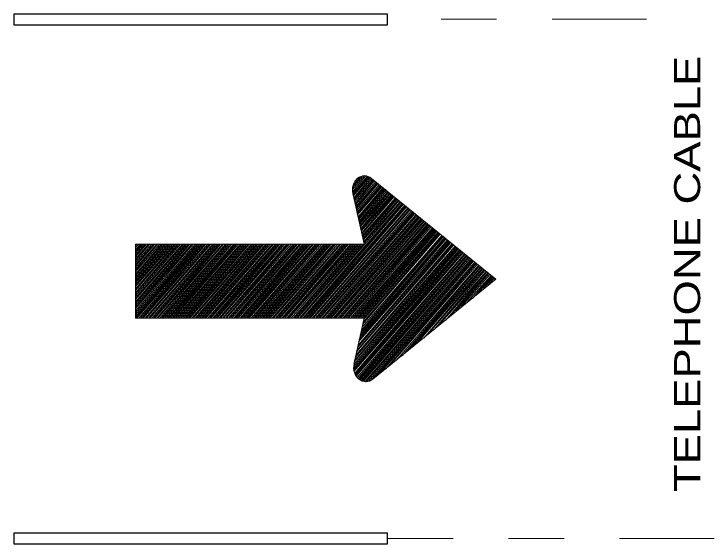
# Model space of a CAD drawing. Extents: x -7 to 22.4, y -5.2 to 5.4.
# Drawn here: x -5.262 to -4.001, y -2.403 to -1.449 of the extents above; entities that cross this region are included whole.
import ezdxf

# ---------------------------------------------------------------- set-up
doc = ezdxf.new("R2010")
doc.units = 0
doc.header["$LTSCALE"] = 0.034
doc.linetypes.add('DOT_DASHED', pattern=[7.7, 5, -1.2, 0.3, -1.2])
doc.layers.add('1', color=7, linetype='Continuous', lineweight=13)
doc.layers.add('2', color=7, linetype='Continuous', lineweight=13)

msp = doc.modelspace()

# ---------------------------------------------------------------- linework, layer by layer
at = {"layer": '1', "linetype": 'DOT_DASHED'}
for p, q in [((-4.12274, -1.45824), (-4.58908, -1.45824)), ((-4.00106, -2.39302), (-4.58908, -2.39302))]:
    msp.add_line(p, q, dxfattribs=at)
at = {"layer": '1', "lineweight": 25}
msp.add_lwpolyline([(-5.26209, -1.46829), (-4.58908, -1.46829), (-4.58908, -1.4488), (-5.26209, -1.4488)], close=True, dxfattribs=at)
for points in [[(-5.2251, -2.40307), (-4.58908, -2.40307), (-4.58908, -2.38358), (-5.26209, -2.38358), (-5.26209, -2.38897)], [(-5.26209, -2.38897), (-5.26209, -2.40307), (-5.2252, -2.40307)]]:
    msp.add_lwpolyline(points, dxfattribs=at)
at = {"layer": '2'}
for p, q in [((-4.63081, -1.73945), (-4.65248, -1.76505)), ((-4.62821, -1.74018), (-4.65248, -1.769)), ((-4.63421, -1.74018), (-4.65248, -1.76123)), ((-4.62553, -1.74091), (-4.65167, -1.77149)), ((-4.62347, -1.74174), (-4.65167, -1.77439)), ((-4.63833, -1.74174), (-4.65105, -1.75729)), ((-4.62141, -1.74257), (-4.65105, -1.77677)), ((-4.61944, -1.74329), (-4.64962, -1.77989)), ((-4.61738, -1.74474), (-4.64962, -1.78226)), ((-4.61595, -1.7465), (-4.64908, -1.78455)), ((-4.61398, -1.74796), (-4.64836, -1.78693)), ((-4.64424, -1.74568), (-4.64764, -1.74962)), ((-4.61272, -1.74879), (-4.64764, -1.79087)), ((-4.61004, -1.75034), (-4.64711, -1.79232)), ((-4.60869, -1.7519), (-4.64639, -1.79544)), ((-4.61801, -1.74474), (-4.39397, -1.92635)), ((-4.60717, -1.75345), (-4.64568, -1.79792)), ((-4.60592, -1.75428), (-4.64568, -1.8002)), ((-4.60395, -1.75583), (-4.64496, -1.80321)), ((-4.6026, -1.75812), (-4.64424, -1.80642)), ((-4.60054, -1.75894), (-4.6437, -1.8088)), ((-4.59857, -1.75967), (-4.6437, -1.81098)), ((-4.59714, -1.76123), (-4.64227, -1.81419)), ((-4.59589, -1.76278), (-4.64156, -1.81657)), ((-4.59383, -1.76423), (-4.64156, -1.81969)), ((-4.59186, -1.76505), (-4.6403, -1.82207)), ((-4.59042, -1.76745), (-4.6403, -1.82498)), ((-4.58855, -1.769), (-4.63959, -1.82746)), ((-4.58702, -1.76983), (-4.63833, -1.82984)), ((-4.58514, -1.77149), (-4.63833, -1.83213)), ((-4.58371, -1.77211), (-4.63753, -1.83524)), ((-4.58183, -1.77377), (-4.6369, -1.83752)), ((-4.58031, -1.77522), (-4.6369, -1.84)), ((-4.57905, -1.77605), (-4.63565, -1.84301)), ((-4.57699, -1.7776), (-4.63565, -1.84539)), ((-4.5649, -1.78766), (-4.74525, -1.99642)), ((-4.56294, -1.78931), (-4.74175, -1.99642)), ((-4.57502, -1.77989), (-4.63484, -1.8485)), ((-4.57296, -1.78071), (-4.63421, -1.85078)), ((-4.57171, -1.78226), (-4.63359, -1.85389)), ((-4.56956, -1.7831), (-4.63287, -1.85628)), ((-4.56831, -1.78455), (-4.63224, -1.85949)), ((-4.56634, -1.78693), (-4.63152, -1.86104)), ((-4.56159, -1.79087), (-4.73924, -1.99642)), ((-4.56016, -1.79149), (-4.73656, -1.99642)), ((-4.55828, -1.79326), (-4.73378, -1.99642)), ((-4.55676, -1.79481), (-4.73119, -1.99642)), ((-4.55488, -1.79626), (-4.72841, -1.99642)), ((-4.55282, -1.79792), (-4.72501, -1.99642)), ((-4.55148, -1.79854), (-4.72233, -1.99642)), ((-4.54941, -1.8002), (-4.71892, -1.99642)), ((-4.54816, -1.80165), (-4.71641, -1.99642)), ((-4.5461, -1.80321), (-4.71364, -1.99642)), ((-4.54404, -1.80487), (-4.71095, -1.99642)), ((-4.5427, -1.80559), (-4.70764, -1.99642)), ((-4.54135, -1.80642), (-4.70486, -1.99642)), ((-4.53993, -1.80797), (-4.70146, -1.99642)), ((-4.53804, -1.81036), (-4.69877, -1.99642)), ((-4.53589, -1.81098), (-4.69617, -1.99642)), ((-4.53393, -1.81274), (-4.69331, -1.99642)), ((-4.53267, -1.81419), (-4.69081, -1.99642)), ((-4.53133, -1.81565), (-4.6874, -1.99642)), ((-4.52927, -1.8173), (-4.68472, -1.99642)), ((-4.5273, -1.81813), (-4.68203, -1.99642)), ((-4.52586, -1.81969), (-4.67863, -1.99642)), ((-4.52389, -1.82124), (-4.67594, -1.99642)), ((-4.52255, -1.82207), (-4.67325, -1.99642)), ((-4.52049, -1.82352), (-4.66994, -1.99642)), ((-4.51915, -1.82498), (-4.66725, -1.99642)), ((-4.51709, -1.82663), (-4.66439, -1.99642)), ((-4.51584, -1.82829), (-4.66108, -1.99642)), ((-4.51378, -1.82901), (-4.6592, -1.99642)), ((-4.51252, -1.83047), (-4.65579, -1.99642)), ((-4.51046, -1.83213), (-4.65302, -1.99642)), ((-4.50832, -1.83368), (-4.64962, -1.99642)), ((-4.50697, -1.83524), (-4.64711, -1.99642)), ((-4.505, -1.83606), (-4.6437, -1.99642)), ((-4.50366, -1.83752), (-4.64156, -1.99642)), ((-4.50231, -1.83917), (-4.63833, -1.99642)), ((-4.50026, -1.84), (-4.63565, -1.99642)), ((-4.48486, -1.85234), (-4.63905, -2.03084)), ((-4.48611, -1.85078), (-4.63833, -2.027)), ((-4.48898, -1.84995), (-4.6369, -2.0214)), ((-4.49023, -1.8485), (-4.63565, -2.01746)), ((-4.49148, -1.84767), (-4.63484, -2.0128)), ((-4.49435, -1.84539), (-4.63421, -2.00814)), ((-4.4956, -1.84456), (-4.63359, -2.0043)), ((-4.49829, -1.84145), (-4.63224, -1.99642)), ((-4.49695, -1.84301), (-4.63224, -1.99881)), ((-4.92755, -1.86333), (-5.04333, -1.99642)), ((-4.93024, -1.86333), (-5.04333, -1.99414)), ((-4.93302, -1.86333), (-5.04333, -1.9902)), ((-4.93561, -1.86333), (-5.04333, -1.98709)), ((-4.93911, -1.86333), (-5.04333, -1.98326)), ((-4.94188, -1.86333), (-5.04333, -1.97931)), ((-4.9451, -1.86333), (-5.04333, -1.97704)), ((-4.94779, -1.86333), (-5.04333, -1.97393)), ((-4.95048, -1.86333), (-5.04333, -1.96999)), ((-4.95316, -1.86333), (-5.04333, -1.96677)), ((-4.95585, -1.86333), (-5.04333, -1.96294)), ((-4.95862, -1.86333), (-5.04333, -1.95983)), ((-4.96194, -1.86333), (-5.04333, -1.956)), ((-4.96534, -1.86333), (-5.04333, -1.95289)), ((-4.96794, -1.86333), (-5.04333, -1.95061)), ((-4.97134, -1.86333), (-5.04333, -1.94667)), ((-4.97331, -1.86333), (-5.04333, -1.94345)), ((-4.9768, -1.86333), (-5.04333, -1.93952)), ((-4.9794, -1.86333), (-5.04333, -1.93651)), ((-4.9828, -1.86333), (-5.04333, -1.93257)), ((-4.98486, -1.86333), (-5.04333, -1.92956)), ((-4.98809, -1.86333), (-5.04333, -1.92635)), ((-4.99077, -1.86333), (-5.04333, -1.92324)), ((-4.99417, -1.86333), (-5.04333, -1.9194)), ((-4.99615, -1.86333), (-5.04333, -1.91702)), ((-4.99955, -1.86333), (-5.04333, -1.91308)), ((-5.00295, -1.86333), (-5.04333, -1.91007)), ((-5.00492, -1.86333), (-5.04333, -1.90614)), ((-5.00841, -1.86333), (-5.04333, -1.90292)), ((-5.01092, -1.86333), (-5.04333, -1.89992)), ((-5.01378, -1.86333), (-5.04333, -1.89598)), ((-5.01719, -1.86333), (-5.04333, -1.89287)), ((-5.01979, -1.86333), (-5.04333, -1.88976)), ((-5.02319, -1.86333), (-5.04333, -1.88592)), ((-5.02587, -1.86333), (-5.04333, -1.88281)), ((-5.02856, -1.86333), (-5.04333, -1.8796)), ((-5.03125, -1.86333), (-5.04333, -1.87577)), ((-5.03393, -1.86333), (-5.04333, -1.87338)), ((-5.03733, -1.86333), (-5.04333, -1.86944)), ((-5.04065, -1.86333), (-5.04333, -1.86643)), ((-5.0428, -1.86333), (-5.04333, -1.86333)), ((-4.92424, -1.86333), (-5.04065, -1.99642)), ((-4.92165, -1.86333), (-5.03733, -1.99642)), ((-4.91878, -1.86333), (-5.03393, -1.99642)), ((-4.91627, -1.86333), (-5.03125, -1.99642)), ((-4.91287, -1.86333), (-5.02928, -1.99642)), ((-4.91001, -1.86333), (-5.02587, -1.99642)), ((-4.9075, -1.86333), (-5.02319, -1.99642)), ((-4.90401, -1.86333), (-5.01979, -1.99642)), ((-4.90141, -1.86333), (-5.01719, -1.99642)), ((-4.89863, -1.86333), (-5.01378, -1.99642)), ((-4.89523, -1.86333), (-5.01092, -1.99642)), ((-4.89263, -1.86333), (-5.00841, -1.99642)), ((-4.88986, -1.86333), (-5.00492, -1.99642)), ((-4.88654, -1.86333), (-5.00295, -1.99642)), ((-4.88457, -1.86333), (-4.99955, -1.99642)), ((-4.88117, -1.86333), (-4.99615, -1.99642)), ((-4.87848, -1.86333), (-4.99417, -1.99642)), ((-4.8758, -1.86333), (-4.99077, -1.99642)), ((-4.8724, -1.86333), (-4.98809, -1.99642)), ((-4.86971, -1.86333), (-4.98486, -1.99642)), ((-4.86631, -1.86333), (-4.9828, -1.99642)), ((-4.86371, -1.86333), (-4.9794, -1.99642)), ((-4.86102, -1.86333), (-4.9768, -1.99642)), ((-4.85825, -1.86333), (-4.97403, -1.99642)), ((-4.85494, -1.86333), (-4.97134, -1.99642)), ((-4.85225, -1.86333), (-4.96794, -1.99642)), ((-4.84947, -1.86333), (-4.96534, -1.99642)), ((-4.84616, -1.86333), (-4.96194, -1.99642)), ((-4.84348, -1.86333), (-4.95925, -1.99642)), ((-4.84016, -1.86333), (-4.95585, -1.99642)), ((-4.83819, -1.86333), (-4.95316, -1.99642)), ((-4.8347, -1.86333), (-4.95048, -1.99642)), ((-4.8321, -1.86333), (-4.94779, -1.99642)), ((-4.8287, -1.86333), (-4.9451, -1.99642)), ((-4.82592, -1.86333), (-4.94188, -1.99642)), ((-4.82333, -1.86333), (-4.93911, -1.99642)), ((-4.82064, -1.86333), (-4.93561, -1.99642)), ((-4.81733, -1.86333), (-4.93355, -1.99642)), ((-4.81455, -1.86333), (-4.93024, -1.99642)), ((-4.81187, -1.86333), (-4.92755, -1.99642)), ((-4.80855, -1.86333), (-4.92424, -1.99642)), ((-4.80649, -1.86333), (-4.92165, -1.99642)), ((-4.80381, -1.86333), (-4.91878, -1.99642)), ((-4.8005, -1.86333), (-4.91627, -1.99642)), ((-4.79709, -1.86333), (-4.91287, -1.99642)), ((-4.79432, -1.86333), (-4.91001, -1.99642)), ((-4.791, -1.86333), (-4.9075, -1.99642)), ((-4.78832, -1.86333), (-4.90401, -1.99642)), ((-4.78563, -1.86333), (-4.90141, -1.99642)), ((-4.78294, -1.86333), (-4.89863, -1.99642)), ((-4.77963, -1.86333), (-4.89594, -1.99642)), ((-4.77695, -1.86333), (-4.89263, -1.99642)), ((-4.77417, -1.86333), (-4.88986, -1.99642)), ((-4.77085, -1.86333), (-4.88654, -1.99642)), ((-4.76817, -1.86333), (-4.88457, -1.99642)), ((-4.76611, -1.86333), (-4.88117, -1.99642)), ((-4.76279, -1.86333), (-4.8792, -1.99642)), ((-4.75939, -1.86333), (-4.8758, -1.99642)), ((-4.75671, -1.86333), (-4.8724, -1.99642)), ((-4.75402, -1.86333), (-4.86971, -1.99642)), ((-4.75133, -1.86333), (-4.86631, -1.99642)), ((-4.74802, -1.86333), (-4.86371, -1.99642)), ((-4.74525, -1.86333), (-4.86102, -1.99642)), ((-4.74175, -1.86333), (-4.85825, -1.99642)), ((-4.73924, -1.86333), (-4.85494, -1.99642)), ((-4.73656, -1.86333), (-4.85225, -1.99642)), ((-4.73378, -1.86333), (-4.84947, -1.99642)), ((-4.73119, -1.86333), (-4.84616, -1.99642)), ((-4.72841, -1.86333), (-4.84348, -1.99642)), ((-4.72501, -1.86333), (-4.84087, -1.99642)), ((-4.72233, -1.86333), (-4.83819, -1.99642)), ((-4.71892, -1.86333), (-4.8347, -1.99642)), ((-4.71641, -1.86333), (-4.8321, -1.99642)), ((-4.71364, -1.86333), (-4.8287, -1.99642)), ((-4.71095, -1.86333), (-4.82664, -1.99642)), ((-4.70764, -1.86333), (-4.82333, -1.99642)), ((-4.70415, -1.86333), (-4.82064, -1.99642)), ((-4.70146, -1.86333), (-4.81733, -1.99642)), ((-4.69877, -1.86333), (-4.81455, -1.99642)), ((-4.69617, -1.86333), (-4.81187, -1.99642)), ((-4.69331, -1.86333), (-4.80909, -1.99642)), ((-4.69081, -1.86333), (-4.80649, -1.99642)), ((-4.6874, -1.86333), (-4.80381, -1.99642)), ((-4.68472, -1.86333), (-4.8005, -1.99642)), ((-4.68203, -1.86333), (-4.79709, -1.99642)), ((-4.67863, -1.86333), (-4.79432, -1.99642)), ((-4.67522, -1.86333), (-4.791, -1.99642)), ((-4.67325, -1.86333), (-4.78832, -1.99642)), ((-4.66994, -1.86333), (-4.78563, -1.99642)), ((-4.66645, -1.86333), (-4.78294, -1.99642)), ((-4.66439, -1.86333), (-4.77963, -1.99642)), ((-4.66108, -1.86333), (-4.77695, -1.99642)), ((-4.6592, -1.86333), (-4.77417, -1.99642)), ((-4.65579, -1.86333), (-4.77085, -1.99642)), ((-4.65302, -1.86333), (-4.76817, -1.99642)), ((-4.64962, -1.86333), (-4.76611, -1.99642)), ((-4.64711, -1.86333), (-4.76279, -1.99642)), ((-4.6437, -1.86333), (-4.75939, -1.99642)), ((-4.64156, -1.86333), (-4.75671, -1.99642)), ((-4.63833, -1.86333), (-4.75402, -1.99642)), ((-4.63565, -1.86333), (-4.75133, -1.99642)), ((-4.63224, -1.86333), (-4.74802, -1.99642)), ((-4.47008, -1.86478), (-4.64764, -2.07126)), ((-4.47134, -1.86333), (-4.64711, -2.0666)), ((-4.4734, -1.8625), (-4.64568, -2.06266)), ((-4.47545, -1.86104), (-4.64496, -2.05727)), ((-4.4768, -1.85949), (-4.6437, -2.05416)), ((-4.47814, -1.85773), (-4.6429, -2.04866)), ((-4.48145, -1.85555), (-4.64156, -2.03924)), ((-4.48011, -1.85701), (-4.64156, -2.04473)), ((-4.48342, -1.85389), (-4.6403, -2.0354)), ((-4.46659, -1.86788), (-4.64962, -2.07976)), ((-4.46462, -1.86882), (-4.64962, -2.08371)), ((-4.46328, -1.87027), (-4.64962, -2.08681)), ((-4.46122, -1.87183), (-4.64962, -2.08992)), ((-4.45925, -1.87338), (-4.64962, -2.0923)), ((-4.46802, -1.86726), (-4.64908, -2.0752)), ((-4.45781, -1.87411), (-4.64836, -2.09531)), ((-4.45656, -1.87577), (-4.64764, -2.0977)), ((-4.4553, -1.87814), (-4.64639, -2.09925)), ((-4.45316, -1.87898), (-4.64568, -2.10091)), ((-4.45119, -1.88105), (-4.6437, -2.10308)), ((-4.44922, -1.88105), (-4.64227, -2.10484)), ((-4.44779, -1.88281), (-4.64084, -2.10702)), ((-4.44573, -1.88437), (-4.63905, -2.10785)), ((-4.44384, -1.88592), (-4.6369, -2.10869)), ((-4.44241, -1.88665), (-4.63484, -2.11013)), ((-4.44107, -1.88893), (-4.63224, -2.11013)), ((-4.43901, -1.89059), (-4.63027, -2.11096)), ((-4.43767, -1.89121), (-4.6275, -2.11096)), ((-4.43641, -1.89287), (-4.62347, -2.11013)), ((-4.43435, -1.8937), (-4.61944, -2.10869)), ((-4.43229, -1.89598), (-4.61201, -2.10308)), ((-4.43041, -1.8967), (-4.6026, -2.09531)), ((-4.42889, -1.89753), (-4.59239, -2.08764)), ((-4.42763, -1.89992), (-4.58309, -2.07903)), ((-4.42558, -1.90147), (-4.57296, -2.07198)), ((-4.42361, -1.9023), (-4.56294, -2.06411)), ((-4.42164, -1.90375), (-4.55344, -2.05571)), ((-4.4203, -1.90458), (-4.54404, -2.04794)), ((-4.41878, -1.90614), (-4.53393, -2.03924)), ((-4.41752, -1.90769), (-4.52389, -2.03229)), ((-4.41555, -1.90924), (-4.51503, -2.02368)), ((-4.41412, -1.9108), (-4.505, -2.01684)), ((-4.41161, -1.91236), (-4.4956, -2.00814)), ((-4.4108, -1.91391), (-4.48486, -2.00036)), ((-4.40875, -1.91474), (-4.47545, -1.99187)), ((-4.40677, -1.9162), (-4.46596, -1.98409)), ((-4.39397, -1.92635), (-4.61541, -2.1064)), ((-4.4048, -1.91795), (-4.45656, -1.97631)), ((-4.40274, -1.9194), (-4.44653, -1.96854)), ((-4.4014, -1.92002), (-4.43641, -1.96076)), ((-4.40006, -1.92179), (-4.42701, -1.95205)), ((-4.39872, -1.92324), (-4.41752, -1.94511)), ((-4.39675, -1.92396), (-4.4074, -1.93651)), ((-4.39522, -1.92562), (-4.39728, -1.92873))]:
    msp.add_line(p, q, dxfattribs=at)
msp.add_lwpolyline([(-4.64962, -2.07903), (-4.63152, -1.99642), (-5.04333, -1.99642), (-5.04333, -1.86333), (-4.63152, -1.86333), (-4.65167, -1.77211)], dxfattribs=at)
for centre, start_param, end_param in [((-4.63054, -1.76549), 5.6720666, 8.1107902), ((-4.62834, -2.08548), 1.3176976, 3.7548511)]:
    msp.add_ellipse(centre, major_axis=(0, 0.0254), ratio=0.863821, start_param=start_param, end_param=end_param, dxfattribs=at)

# ---------------------------------------------------------------- texts
at = {"layer": '1', "width": 1.3}
msp.add_text('TELEPHONE CABLE', height=0.04701, rotation=90, dxfattribs=at).set_placement((-4.02595, -2.30957))

doc.saveas('drawing.dxf')
